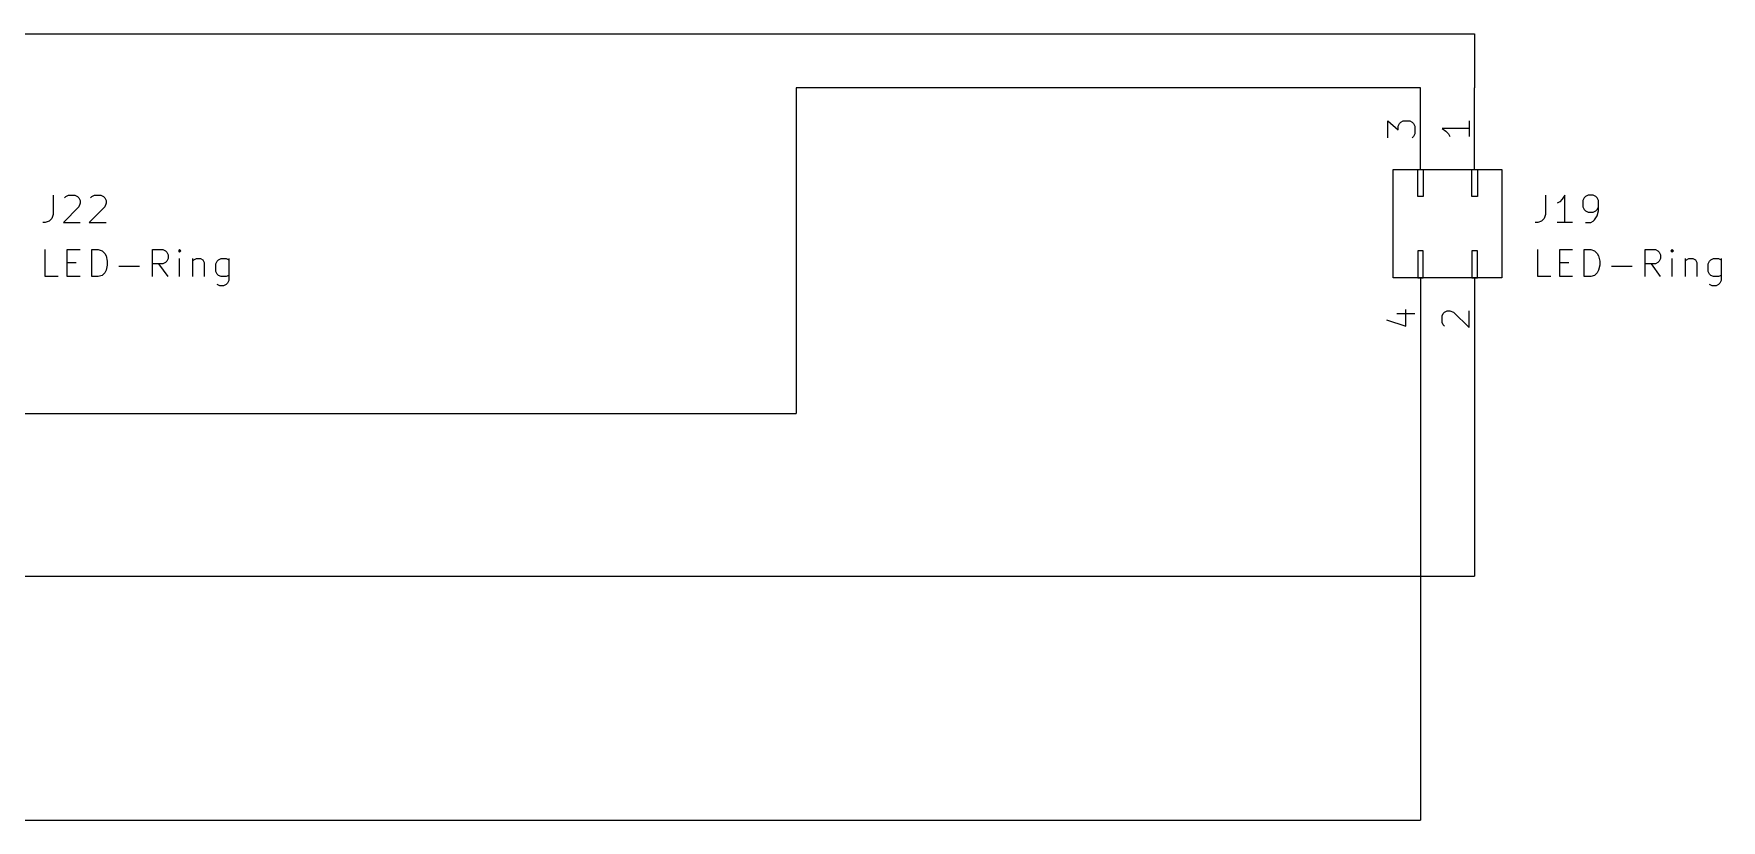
# Model space of a CAD drawing. Extents: x 0.4 to 11.3, y -7.9 to -0.4.
# Drawn here: x 5.545 to 8.654, y -4.75 to -3.3 of the extents above; entities that cross this region are included whole.
import ezdxf

# ---------------------------------------------------------------- set-up
doc = ezdxf.new("R2010")
doc.units = 0
doc.header["$MEASUREMENT"] = 0
for name, color, linetype in [('CYAN2', 4, 'CONTINUOUS'), ('GREEN3', 91, 'CONTINUOUS'), ('LYELLOW', 51, 'CONTINUOUS'), ('RED2', 1, 'CONTINUOUS'), ('RED3', 11, 'CONTINUOUS')]:
    doc.layers.add(name, color=color, linetype=linetype)

msp = doc.modelspace()

# ---------------------------------------------------------------- linework, layer by layer
at = {"layer": 'CYAN2', "linetype": 'CONTINUOUS'}
for p, q in [((5.58057, -3.5978), (5.58057, -3.63352)), ((5.602, -3.60257), (5.60437, -3.60019)), ((5.60437, -3.60019), (5.60914, -3.5978)), ((5.60914, -3.5978), (5.62104, -3.5978)), ((5.62104, -3.5978), (5.6258, -3.60019)), ((5.6258, -3.60019), (5.62819, -3.60257)), ((5.62819, -3.60257), (5.63057, -3.60733)), ((5.64961, -3.60257), (5.65199, -3.60019)), ((5.65199, -3.60019), (5.65676, -3.5978)), ((5.65676, -3.5978), (5.66866, -3.5978)), ((5.66866, -3.5978), (5.67342, -3.60019)), ((5.67342, -3.60019), (5.6758, -3.60257)), ((5.6758, -3.60257), (5.67819, -3.60733)), ((8.33057, -3.5978), (8.33057, -3.63352)), ((8.36152, -3.60495), (8.35676, -3.60971)), ((8.36628, -3.5978), (8.36152, -3.60495)), ((8.36628, -3.6478), (8.36628, -3.5978)), ((8.40199, -3.60257), (8.39961, -3.60733)), ((8.40437, -3.60019), (8.40199, -3.60257)), ((8.40914, -3.5978), (8.40437, -3.60019)), ((8.41866, -3.5978), (8.40914, -3.5978)), ((8.42342, -3.60019), (8.41866, -3.5978)), ((8.4258, -3.60257), (8.42342, -3.60019)), ((8.42819, -3.60733), (8.4258, -3.60257)), ((5.58057, -3.63352), (5.57819, -3.64066)), ((5.62819, -3.61923), (5.59961, -3.6478)), ((5.63057, -3.61209), (5.62819, -3.61923)), ((5.63057, -3.60733), (5.63057, -3.61209)), ((5.6758, -3.61923), (5.64723, -3.6478)), ((5.67819, -3.61209), (5.6758, -3.61923)), ((5.67819, -3.60733), (5.67819, -3.61209)), ((8.33057, -3.63352), (8.32819, -3.64066)), ((8.35676, -3.60971), (8.352, -3.61209)), ((8.39961, -3.60733), (8.39961, -3.61923)), ((8.39961, -3.61923), (8.40199, -3.624)), ((8.40199, -3.624), (8.40437, -3.62637)), ((8.40437, -3.62637), (8.40914, -3.62876)), ((8.40914, -3.62876), (8.41866, -3.62876)), ((8.41866, -3.62876), (8.42342, -3.62637)), ((8.42104, -3.64304), (8.4258, -3.6359)), ((8.42342, -3.62637), (8.4258, -3.624)), ((8.4258, -3.624), (8.42819, -3.61923)), ((8.4258, -3.6359), (8.42819, -3.62637)), ((8.42819, -3.62637), (8.42819, -3.60733)), ((5.56628, -3.6478), (5.56152, -3.6478)), ((5.57343, -3.64543), (5.56628, -3.6478)), ((5.57819, -3.64066), (5.57343, -3.64543)), ((5.59961, -3.6478), (5.63057, -3.6478)), ((5.64723, -3.6478), (5.67819, -3.6478)), ((8.31628, -3.6478), (8.31152, -3.6478)), ((8.32343, -3.64543), (8.31628, -3.6478)), ((8.32819, -3.64066), (8.32343, -3.64543)), ((8.38057, -3.6478), (8.352, -3.6478)), ((8.40437, -3.6478), (8.4139, -3.6478)), ((8.4139, -3.6478), (8.41866, -3.64543)), ((8.41866, -3.64543), (8.42104, -3.64304)), ((5.56628, -3.7478), (5.56628, -3.6978)), ((5.60676, -3.7478), (5.60676, -3.6978)), ((5.60676, -3.6978), (5.63057, -3.6978)), ((5.65199, -3.7478), (5.65199, -3.6978)), ((5.65199, -3.6978), (5.6639, -3.6978)), ((5.6639, -3.6978), (5.67104, -3.70019)), ((5.7639, -3.7478), (5.7639, -3.6978)), ((5.7639, -3.6978), (5.78294, -3.6978)), ((5.78294, -3.6978), (5.78771, -3.70019)), ((5.8139, -3.6978), (5.81152, -3.70019)), ((5.81628, -3.70019), (5.8139, -3.6978)), ((5.8139, -3.6978), (5.8139, -3.70257)), ((8.31628, -3.7478), (8.31628, -3.6978)), ((8.35676, -3.7478), (8.35676, -3.6978)), ((8.35676, -3.6978), (8.38057, -3.6978)), ((8.40199, -3.7478), (8.40199, -3.6978)), ((8.40199, -3.6978), (8.4139, -3.6978)), ((8.4139, -3.6978), (8.42104, -3.70019)), ((8.5139, -3.7478), (8.5139, -3.6978)), ((8.5139, -3.6978), (8.53294, -3.6978)), ((8.53294, -3.6978), (8.53771, -3.70019)), ((8.5639, -3.6978), (8.56152, -3.70019)), ((8.56628, -3.70019), (8.5639, -3.6978)), ((8.5639, -3.6978), (8.5639, -3.70257)), ((5.60676, -3.72161), (5.62343, -3.72161)), ((5.67104, -3.70019), (5.6758, -3.70495)), ((5.6758, -3.70495), (5.67819, -3.70971)), ((5.67819, -3.70971), (5.68056, -3.71923)), ((5.68056, -3.72637), (5.67819, -3.7359)), ((5.68056, -3.71923), (5.68056, -3.72637)), ((5.70199, -3.72876), (5.74009, -3.72876)), ((5.78294, -3.724), (5.7639, -3.724)), ((5.79247, -3.7478), (5.7758, -3.724)), ((5.78771, -3.72161), (5.78294, -3.724)), ((5.78771, -3.70019), (5.79009, -3.70257)), ((5.79009, -3.71923), (5.78771, -3.72161)), ((5.79009, -3.70257), (5.79247, -3.70733)), ((5.79247, -3.71447), (5.79009, -3.71923)), ((5.79247, -3.70733), (5.79247, -3.71447)), ((5.81152, -3.70019), (5.8139, -3.70257)), ((5.8139, -3.70257), (5.81628, -3.70019)), ((5.8139, -3.7478), (5.8139, -3.71447)), ((5.83771, -3.71447), (5.83771, -3.7478)), ((5.83771, -3.71923), (5.84009, -3.71685)), ((5.84009, -3.71685), (5.84485, -3.71447)), ((5.84485, -3.71447), (5.852, -3.71447)), ((5.852, -3.71447), (5.85676, -3.71685)), ((5.85676, -3.71685), (5.85914, -3.72161)), ((5.85914, -3.72161), (5.85914, -3.7478)), ((5.88057, -3.724), (5.88294, -3.71923)), ((5.88057, -3.73828), (5.88057, -3.724)), ((5.88294, -3.71923), (5.88533, -3.71685)), ((5.88533, -3.71685), (5.89009, -3.71447)), ((5.89009, -3.71447), (5.89961, -3.71447)), ((5.89961, -3.71447), (5.90437, -3.71685)), ((5.90437, -3.71447), (5.90437, -3.75495)), ((8.35676, -3.72161), (8.37343, -3.72161)), ((8.42104, -3.70019), (8.4258, -3.70495)), ((8.4258, -3.70495), (8.42819, -3.70971)), ((8.42819, -3.70971), (8.43056, -3.71923)), ((8.43056, -3.72637), (8.42819, -3.7359)), ((8.43056, -3.71923), (8.43056, -3.72637)), ((8.45199, -3.72876), (8.49009, -3.72876)), ((8.53294, -3.724), (8.5139, -3.724)), ((8.54247, -3.7478), (8.5258, -3.724)), ((8.53771, -3.72161), (8.53294, -3.724)), ((8.53771, -3.70019), (8.54009, -3.70257)), ((8.54009, -3.71923), (8.53771, -3.72161)), ((8.54009, -3.70257), (8.54247, -3.70733)), ((8.54247, -3.71447), (8.54009, -3.71923)), ((8.54247, -3.70733), (8.54247, -3.71447)), ((8.56152, -3.70019), (8.5639, -3.70257)), ((8.5639, -3.70257), (8.56628, -3.70019)), ((8.5639, -3.7478), (8.5639, -3.71447)), ((8.58771, -3.71447), (8.58771, -3.7478)), ((8.58771, -3.71923), (8.59009, -3.71685)), ((8.59009, -3.71685), (8.59485, -3.71447)), ((8.59485, -3.71447), (8.602, -3.71447)), ((8.602, -3.71447), (8.60676, -3.71685)), ((8.60676, -3.71685), (8.60914, -3.72161)), ((8.60914, -3.72161), (8.60914, -3.7478)), ((8.63057, -3.724), (8.63294, -3.71923)), ((8.63057, -3.73828), (8.63057, -3.724)), ((8.63294, -3.71923), (8.63533, -3.71685)), ((8.63533, -3.71685), (8.64009, -3.71447)), ((8.64009, -3.71447), (8.64961, -3.71447)), ((8.64961, -3.71447), (8.65437, -3.71685)), ((8.65437, -3.71447), (8.65437, -3.75495)), ((5.59009, -3.7478), (5.56628, -3.7478)), ((5.63057, -3.7478), (5.60676, -3.7478)), ((5.6639, -3.7478), (5.65199, -3.7478)), ((5.67104, -3.74543), (5.6639, -3.7478)), ((5.6758, -3.74066), (5.67104, -3.74543)), ((5.67819, -3.7359), (5.6758, -3.74066)), ((5.88294, -3.74304), (5.88057, -3.73828)), ((5.88533, -3.74543), (5.88294, -3.74304)), ((5.88771, -3.76447), (5.88294, -3.76209)), ((5.89009, -3.7478), (5.88533, -3.74543)), ((5.89961, -3.7478), (5.89009, -3.7478)), ((5.89961, -3.76209), (5.89485, -3.76447)), ((5.90437, -3.74543), (5.89961, -3.7478)), ((5.90199, -3.75971), (5.89961, -3.76209)), ((5.90437, -3.75495), (5.90199, -3.75971)), ((8.34009, -3.7478), (8.31628, -3.7478)), ((8.38057, -3.7478), (8.35676, -3.7478)), ((8.4139, -3.7478), (8.40199, -3.7478)), ((8.42104, -3.74543), (8.4139, -3.7478)), ((8.4258, -3.74066), (8.42104, -3.74543)), ((8.42819, -3.7359), (8.4258, -3.74066)), ((8.63294, -3.74304), (8.63057, -3.73828)), ((8.63533, -3.74543), (8.63294, -3.74304)), ((8.63771, -3.76447), (8.63294, -3.76209)), ((8.64009, -3.7478), (8.63533, -3.74543)), ((8.64961, -3.7478), (8.64009, -3.7478)), ((8.64961, -3.76209), (8.64485, -3.76447)), ((8.65437, -3.74543), (8.64961, -3.7478)), ((8.65199, -3.75971), (8.64961, -3.76209)), ((8.65437, -3.75495), (8.65199, -3.75971)), ((5.89485, -3.76447), (5.88771, -3.76447)), ((8.64485, -3.76447), (8.63771, -3.76447))]:
    msp.add_line(p, q, dxfattribs=at)
at = {"layer": 'GREEN3', "linetype": 'CONTINUOUS'}
for p, q in [((5.45, -3.3), (8.2, -3.3)), ((8.2, -3.3), (8.2, -3.4)), ((8.1, -3.4), (6.95, -3.4)), ((6.95, -3.4), (6.95, -4)), ((8.1, -3.9), (8.1, -4.75)), ((8.2, -3.9), (8.2, -4.3)), ((5.35, -4), (6.95, -4)), ((5.45, -4.3), (8.2, -4.3)), ((1.5, -4.75), (8.1, -4.75))]:
    msp.add_line(p, q, dxfattribs=at)
at = {"layer": 'LYELLOW', "linetype": 'CONTINUOUS'}
for p, q in [((8.05, -3.75), (8.05, -3.55)), ((8.05, -3.55), (8.25, -3.55)), ((8.25, -3.55), (8.25, -3.75)), ((8.25, -3.75), (8.05, -3.75))]:
    msp.add_line(p, q, dxfattribs=at)
at = {"layer": 'RED2', "linetype": 'CONTINUOUS'}
for p, q in [((8.1, -3.55), (8.1, -3.4)), ((8.2, -3.55), (8.2, -3.4)), ((8.05, -3.75), (8.05, -3.55)), ((8.05, -3.55), (8.25, -3.55)), ((8.095, -3.6), (8.095, -3.55)), ((8.095, -3.55), (8.105, -3.55)), ((8.105, -3.55), (8.105, -3.6)), ((8.195, -3.6), (8.195, -3.55)), ((8.195, -3.55), (8.205, -3.55)), ((8.205, -3.55), (8.205, -3.6)), ((8.25, -3.55), (8.25, -3.75)), ((8.105, -3.6), (8.095, -3.6)), ((8.205, -3.6), (8.195, -3.6)), ((8.105, -3.7), (8.095, -3.7)), ((8.095, -3.7), (8.095, -3.75)), ((8.105, -3.75), (8.105, -3.7)), ((8.205, -3.7), (8.195, -3.7)), ((8.195, -3.7), (8.195, -3.75)), ((8.205, -3.75), (8.205, -3.7)), ((8.25, -3.75), (8.05, -3.75)), ((8.095, -3.75), (8.105, -3.75)), ((8.1, -3.75), (8.1, -3.9)), ((8.195, -3.75), (8.205, -3.75)), ((8.2, -3.75), (8.2, -3.9))]:
    msp.add_line(p, q, dxfattribs=at)
at = {"layer": 'RED3', "linetype": 'CONTINUOUS'}
for p, q in [((8.03988, -3.49166), (8.03988, -3.46071)), ((8.03988, -3.46071), (8.05893, -3.47738)), ((8.05893, -3.47023), (8.06131, -3.46547)), ((8.05893, -3.47738), (8.05893, -3.47023)), ((8.06131, -3.46547), (8.06369, -3.46309)), ((8.06369, -3.46309), (8.06845, -3.46071)), ((8.06845, -3.46071), (8.08035, -3.46071)), ((8.08035, -3.46071), (8.08512, -3.46309)), ((8.08512, -3.46309), (8.0875, -3.46547)), ((8.0875, -3.46547), (8.08988, -3.47023)), ((8.08988, -3.47023), (8.08988, -3.48452)), ((8.18988, -3.475), (8.13988, -3.475)), ((8.13988, -3.475), (8.14702, -3.47976)), ((8.14702, -3.47976), (8.15178, -3.48452)), ((8.18988, -3.46071), (8.18988, -3.48928)), ((8.0875, -3.48928), (8.08512, -3.49166)), ((8.08988, -3.48452), (8.0875, -3.48928)), ((8.15178, -3.48452), (8.15417, -3.48928)), ((8.05655, -3.81547), (8.08988, -3.81547)), ((8.07321, -3.83928), (8.07321, -3.80833)), ((8.13988, -3.82023), (8.14226, -3.81547)), ((8.13988, -3.83214), (8.13988, -3.82023)), ((8.14226, -3.81547), (8.14464, -3.81309)), ((8.14464, -3.81309), (8.1494, -3.81071)), ((8.1494, -3.81071), (8.15417, -3.81071)), ((8.15417, -3.81071), (8.16131, -3.81309)), ((8.16131, -3.81309), (8.18988, -3.84166)), ((8.18988, -3.84166), (8.18988, -3.81071)), ((8.0375, -3.82738), (8.07321, -3.83928)), ((8.14226, -3.8369), (8.13988, -3.83214)), ((8.14464, -3.83928), (8.14226, -3.8369))]:
    msp.add_line(p, q, dxfattribs=at)

doc.saveas('drawing.dxf')
